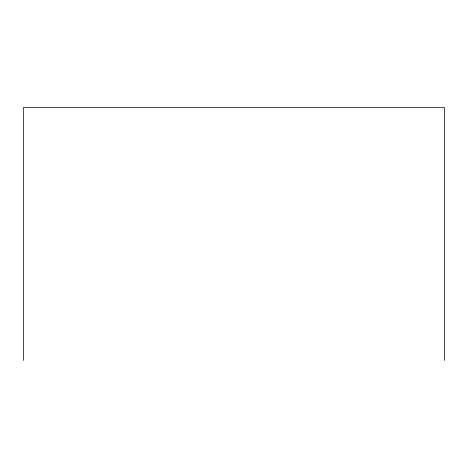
<?xml version="1.0" encoding="UTF-8"?>
<svg xmlns="http://www.w3.org/2000/svg" width="468" height="468" viewBox="0 0 468 468"><rect width="100%" height="100%" fill="white"/><g stroke="black" fill="none" stroke-linecap="round" stroke-linejoin="round"><path stroke-width="0.7" d="M444.6 360.413L444.6 107.587L23.4 107.587L23.4 360.413"/></g></svg>
